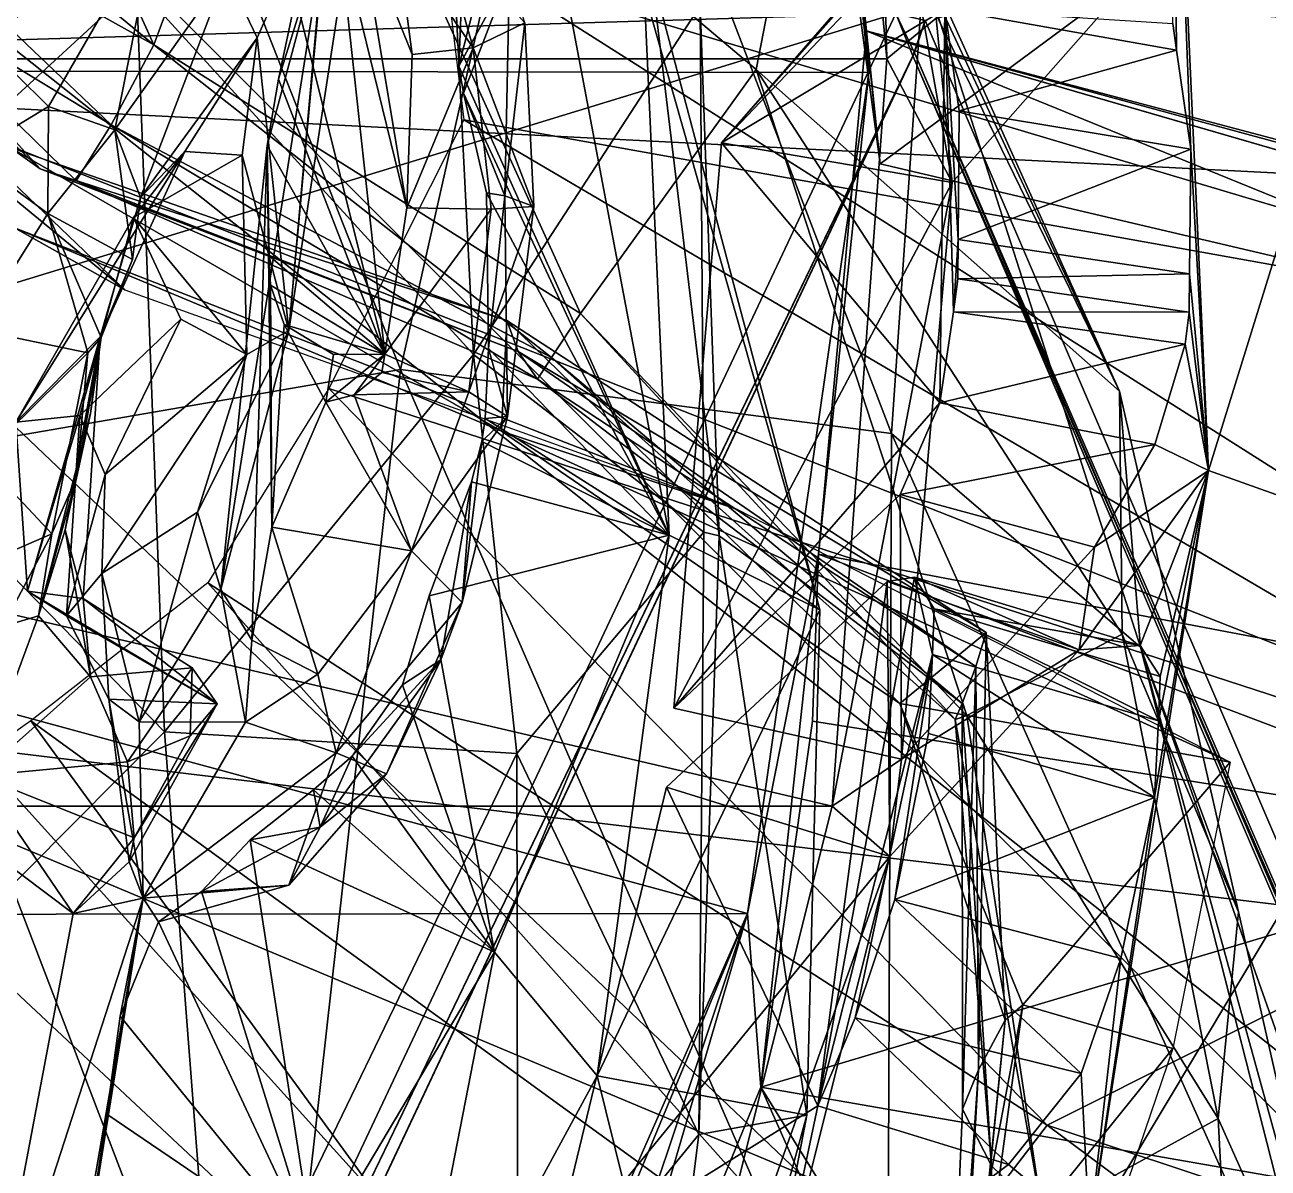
# Model space of a CAD drawing. Header units: metres. Extents: x -7.7 to 8, y -8.9 to 8.6.
# Drawn here: x 1.095 to 1.913, y -0.973 to -0.22 of the extents above; entities that cross this region are included whole.
import ezdxf

# ---------------------------------------------------------------- set-up
doc = ezdxf.new("R2010")
doc.units = ezdxf.units.M
doc.layers.add('LIBERTY', color=1, linetype='CONTINUOUS')

msp = doc.modelspace()

# ---------------------------------------------------------------- linework, layer by layer
at = {"layer": 'LIBERTY', "color": 7}
for points in [[(-7.53329, 8.63299, 0.068), (6.51222, 8.63299, 0.068), (-7.65053, -5.52977, 0.068)], [(-7.65053, -5.52977, 0.068), (6.51222, 8.63299, 0.068), (-7.53329, -5.64701, 0.068)], [(6.51222, 8.63299, 0.068), (6.62947, 8.51574, 0.068), (-7.53329, -5.64701, 0.068)], [(6.62947, 8.51574, 0.068), (6.51222, -5.64701, 0.068), (-7.53329, -5.64701, 0.068)], [(-7.53329, 8.51574, 1.70282), (-7.53329, -5.52977, 1.70282), (6.51222, -5.52977, 1.70282)], [(6.51222, 8.51574, 1.70282), (-7.53329, 8.51574, 1.70282), (6.51222, -5.52977, 1.70282)]]:
    msp.add_3dface(points, dxfattribs=at)
at = {"layer": 'LIBERTY', "color": 8}
for points in [[(1.60673, -3.00854, 3.55503), (0.800848, -3.29084, 3.27774), (-0.476806, 1.00573, 1.70282)], [(2.42147, -2.90493, 3.33025), (1.60673, -3.00854, 3.55503), (-0.476806, 1.00573, 1.70282)], [(3.09125, -2.94536, 1.95232), (2.42147, -2.90493, 3.33025), (-0.476806, 1.00573, 1.70282)], [(3.09125, -2.94536, 1.95232), (-0.476806, 1.00573, 1.70282), (3.81552, -3.07995, 1.70282)], [(-0.476806, 1.00573, 1.70282), (4.36626, -2.83686, 1.70282), (3.81552, -3.07995, 1.70282)], [(-0.476806, 1.00573, 1.70282), (4.42365, -2.10151, 1.70282), (4.36626, -2.83686, 1.70282)], [(-0.476806, 1.00573, 1.70282), (4.09195, -0.954796, 1.70282), (4.42365, -2.10151, 1.70282)], [(-0.476806, 1.00573, 1.70282), (4.42515, -0.550049, 1.70282), (4.09195, -0.954796, 1.70282)], [(-0.476806, 1.00573, 1.70282), (4.77043, 0.731899, 1.70282), (4.42515, -0.550049, 1.70282)], [(0.749025, 0.104908, 2.55), (1.1054, 0.153895, 2.52149), (0.980085, -0.509336, 2.36647)], [(0.97378, -0.062903, 4.22657), (1.17984, -0.233281, 4.28794), (1.00676, 0.148305, 3.85702)], [(1.1054, 0.153895, 2.52149), (1.3423, -0.446898, 2.37239), (0.980085, -0.509336, 2.36647)], [(1.17984, -0.233281, 4.28794), (1.27, 0.009268, 3.87178), (1.00676, 0.148305, 3.85702)], [(1.1054, 0.153895, 2.52149), (1.45584, 0.057405, 2.58329), (1.3423, -0.446898, 2.37239)], [(1.08535, 0.136709, 38.7773), (1.01292, -0.27148, 38.6061), (2.77332, -0.361149, 37.7065)], [(2.91627, 0.055965, 37.7471), (1.08535, 0.136709, 38.7773), (2.77332, -0.361149, 37.7065)], [(0.383849, 0.064122, 2.20232), (1.6682, -0.212577, 2.20232), (0.251918, -0.254979, 2.20232)], [(1.6682, -0.212577, 2.42432), (0.383849, 0.064122, 2.42432), (0.251918, -0.254979, 2.42432)], [(1.45584, 0.057405, 2.58329), (1.66533, -0.489084, 2.48644), (1.3423, -0.446898, 2.37239)], [(1.45584, 0.057405, 2.58329), (1.6865, -0.183984, 2.83932), (1.66533, -0.489084, 2.48644)], [(1.17984, -0.233281, 4.28794), (1.46074, -0.410065, 4.11258), (1.27, 0.009268, 3.87178)], [(1.27, 0.009268, 3.87178), (1.57636, -0.249455, 3.7682), (1.61516, -0.049641, 3.28424)], [(1.27, 0.009268, 3.87178), (1.46074, -0.410065, 4.11258), (1.57636, -0.249455, 3.7682)], [(1.61516, -0.049641, 3.28424), (1.57636, -0.249455, 3.7682), (1.81535, -0.461147, 3.20653)], [(1.61516, -0.049641, 3.28424), (1.81535, -0.461147, 3.20653), (1.64444, -0.082173, 3.04336)], [(0.979261, -0.121416, 4.3656), (1.17984, -0.233281, 4.28794), (0.97378, -0.062903, 4.22657)], [(1.64444, -0.082173, 3.04336), (1.81535, -0.461147, 3.20653), (1.6865, -0.183984, 2.83932)], [(0.964196, -0.139946, 41.8523), (1.14447, -0.116568, 41.8884), (1.06693, -0.230738, 41.7159)], [(0.990223, -0.187376, 4.5588), (1.15192, -0.28597, 4.41289), (0.979261, -0.121416, 4.3656)], [(0.979261, -0.121416, 4.3656), (1.15192, -0.28597, 4.41289), (1.17984, -0.233281, 4.28794)], [(1.14447, -0.116568, 41.8884), (1.18172, -0.150595, 41.8934), (1.06693, -0.230738, 41.7159)], [(1.29575, -0.121109, 42.2364), (1.24791, -0.228642, 42.1541), (1.22756, -0.185789, 41.9492)], [(1.29575, -0.121109, 42.2364), (1.26888, -0.421139, 42.3402), (1.24791, -0.228642, 42.1541)], [(1.31379, -0.127681, 42.3758), (1.26888, -0.421139, 42.3402), (1.29575, -0.121109, 42.2364)], [(1.37091, -0.176204, 38.3474), (2.50905, -0.256285, 38.3039), (2.43103, -0.121247, 38.3023)], [(1.31379, -0.127681, 42.3758), (1.29322, -0.155569, 42.4605), (1.26888, -0.421139, 42.3402)], [(1.06693, -0.230738, 41.7159), (1.18172, -0.150595, 41.8934), (1.11052, -0.273893, 41.6785)], [(1.18172, -0.150595, 41.8934), (1.15418, -0.289262, 41.7827), (1.11052, -0.273893, 41.6785)], [(1.18172, -0.150595, 41.8934), (1.22756, -0.185789, 41.9492), (1.15418, -0.289262, 41.7827)], [(1.29322, -0.155569, 42.4605), (1.22408, -0.59175, 42.4353), (1.26888, -0.421139, 42.3402)], [(1.29322, -0.155569, 42.4605), (1.25458, -0.299396, 42.5732), (1.22408, -0.59175, 42.4353)], [(1.26203, -0.255737, 42.5515), (1.25458, -0.299396, 42.5732), (1.29322, -0.155569, 42.4605)], [(1.27348, -0.201799, 42.528), (1.26203, -0.255737, 42.5515), (1.29322, -0.155569, 42.4605)], [(1.3676, -0.155687, 42.745), (1.39008, -0.235286, 42.8064), (1.33986, -0.16229, 42.741)], [(1.39008, -0.235286, 42.8064), (1.34993, -0.239614, 42.7972), (1.33986, -0.16229, 42.741)], [(1.42408, -0.218717, 42.8285), (1.39008, -0.235286, 42.8064), (1.3676, -0.155687, 42.745)], [(1.38388, -0.16629, 42.8911), (1.38067, -0.247285, 42.9035), (1.41401, -0.186268, 42.8673)], [(1.37091, -0.176204, 38.3474), (1.38394, -0.282517, 38.3644), (2.24523, -0.437132, 38.2854)], [(2.50905, -0.256285, 38.3039), (1.37091, -0.176204, 38.3474), (2.24523, -0.437132, 38.2854)], [(0.985678, -0.202505, 4.73569), (1.10515, -0.31494, 4.6947), (0.990223, -0.187376, 4.5588)], [(0.990223, -0.187376, 4.5588), (1.10515, -0.31494, 4.6947), (1.1289, -0.322682, 4.52285)], [(0.990223, -0.187376, 4.5588), (1.1289, -0.322682, 4.52285), (1.15192, -0.28597, 4.41289)], [(1.22756, -0.185789, 41.9492), (1.17106, -0.333743, 41.8559), (1.15418, -0.289262, 41.7827)], [(1.22756, -0.185789, 41.9492), (1.24791, -0.228642, 42.1541), (1.17106, -0.333743, 41.8559)], [(1.38067, -0.247285, 42.9035), (1.38377, -0.265106, 42.9029), (1.41401, -0.186268, 42.8673)], [(1.38377, -0.265106, 42.9029), (1.41091, -0.332536, 42.8976), (1.41401, -0.186268, 42.8673)], [(1.41401, -0.186268, 42.8673), (1.41091, -0.332536, 42.8976), (1.42408, -0.218717, 42.8285)], [(1.6865, -0.183984, 2.83932), (1.82931, -0.629581, 2.78268), (1.66533, -0.489084, 2.48644)], [(1.6865, -0.183984, 2.83932), (1.81535, -0.461147, 3.20653), (1.82931, -0.629581, 2.78268)], [(0.954228, -0.196279, 6.06351), (1.16075, -0.394539, 6.05949), (0.949685, -0.221046, 5.37334)], [(0.985678, -0.202505, 4.73569), (1.08546, -0.300794, 4.93094), (1.10515, -0.31494, 4.6947)], [(0.251918, -0.254979, 2.20232), (1.6682, -0.212577, 2.20232), (0.217715, -0.656429, 2.20232)], [(0.217715, -0.656429, 2.20232), (1.6682, -0.212577, 2.20232), (0.676283, -2.31873, 2.20232)], [(1.6682, -0.212577, 2.42432), (0.251918, -0.254979, 2.42432), (0.217715, -0.656429, 2.42432)], [(1.6682, -0.212577, 2.42432), (0.217715, -0.656429, 2.42432), (0.676283, -2.31873, 2.42432)], [(0.676283, -2.31873, 2.20232), (1.6682, -0.212577, 2.20232), (1.67952, -0.240469, 2.20049)], [(1.6682, -0.212577, 2.42432), (0.676283, -2.31873, 2.42432), (1.6805, -0.238395, 2.42249)], [(1.6682, -0.212577, 2.20232), (1.68753, -0.217203, 2.21769), (1.67952, -0.240469, 2.20049)], [(1.6682, -0.212577, 2.42432), (1.6805, -0.238395, 2.42249), (1.68753, -0.217203, 2.40791)], [(1.42408, -0.218717, 42.8285), (1.42995, -0.339556, 42.8576), (1.39008, -0.235286, 42.8064)], [(1.41091, -0.332536, 42.8976), (1.42995, -0.339556, 42.8576), (1.42408, -0.218717, 42.8285)], [(1.67952, -0.240469, 2.20049), (1.68753, -0.217203, 2.21769), (3.08211, -3.47041, 1.70282)], [(1.68753, -0.217203, 2.40791), (1.6805, -0.238395, 2.42249), (3.08211, -3.47041, 1.96668)], [(1.68753, -0.217203, 2.21769), (1.68753, -0.217203, 2.40791), (3.08211, -3.47041, 1.96668)], [(1.68753, -0.217203, 2.21769), (3.08211, -3.47041, 1.96668), (3.08211, -3.47041, 1.70282)], [(0.949685, -0.221046, 5.37334), (1.16075, -0.394539, 6.05949), (1.08832, -0.353768, 5.36776)], [(1.24791, -0.228642, 42.1541), (1.20035, -0.303362, 42.0796), (1.17106, -0.333743, 41.8559)], [(1.24791, -0.228642, 42.1541), (1.23802, -0.305771, 42.2102), (1.20035, -0.303362, 42.0796)], [(1.26888, -0.421139, 42.3402), (1.23802, -0.305771, 42.2102), (1.24791, -0.228642, 42.1541)], [(1.06693, -0.230738, 41.7159), (1.11052, -0.273893, 41.6785), (1.05774, -0.305857, 41.6488)], [(1.17984, -0.233281, 4.28794), (1.15192, -0.28597, 4.41289), (1.44167, -0.438985, 4.22412)], [(1.17984, -0.233281, 4.28794), (1.44167, -0.438985, 4.22412), (1.46074, -0.410065, 4.11258)], [(1.40201, -0.341399, 42.8312), (1.34651, -0.340574, 42.8147), (1.39008, -0.235286, 42.8064)], [(1.39008, -0.235286, 42.8064), (1.34651, -0.340574, 42.8147), (1.34993, -0.239614, 42.7972)], [(1.42995, -0.339556, 42.8576), (1.40201, -0.341399, 42.8312), (1.39008, -0.235286, 42.8064)], [(1.6805, -0.238395, 2.42249), (0.676283, -2.31873, 2.42432), (0.686482, -2.349, 2.42246)], [(0.676283, -2.31873, 2.20232), (1.67952, -0.240469, 2.20049), (0.684698, -2.35278, 2.20046)], [(0.684698, -2.35278, 2.20046), (1.67952, -0.240469, 2.20049), (3.06417, -3.4705, 1.70282)], [(1.6805, -0.238395, 2.42249), (0.686482, -2.349, 2.42246), (3.06599, -3.47042, 1.98412)], [(1.67952, -0.240469, 2.20049), (3.08211, -3.47041, 1.70282), (3.06417, -3.4705, 1.70282)], [(1.6805, -0.238395, 2.42249), (3.06599, -3.47042, 1.98412), (3.08211, -3.47041, 1.96668)], [(1.46074, -0.410065, 4.11258), (1.715, -0.674727, 3.93777), (1.57636, -0.249455, 3.7682)], [(1.57636, -0.249455, 3.7682), (1.81726, -0.621035, 3.62024), (1.81535, -0.461147, 3.20653)], [(1.57636, -0.249455, 3.7682), (1.715, -0.674727, 3.93777), (1.81726, -0.621035, 3.62024)], [(1.38377, -0.265106, 42.9029), (1.39889, -0.33067, 42.9053), (1.41091, -0.332536, 42.8976)], [(1.01292, -0.27148, 38.6061), (0.88663, -0.67517, 38.3699), (2.54358, -0.874036, 37.661)], [(2.77332, -0.361149, 37.7065), (1.01292, -0.27148, 38.6061), (2.54358, -0.874036, 37.661)], [(1.05774, -0.305857, 41.6488), (1.11052, -0.273893, 41.6785), (1.11008, -0.344132, 41.6329)], [(1.11052, -0.273893, 41.6785), (1.15418, -0.289262, 41.7827), (1.11008, -0.344132, 41.6329)], [(1.15192, -0.28597, 4.41289), (1.1289, -0.322682, 4.52285), (1.43235, -0.453356, 4.32395)], [(1.15192, -0.28597, 4.41289), (1.43235, -0.453356, 4.32395), (1.44167, -0.438985, 4.22412)], [(1.38394, -0.282517, 38.3644), (1.29506, -0.459489, 38.3045), (2.16848, -0.743574, 38.1501)], [(2.24523, -0.437132, 38.2854), (1.38394, -0.282517, 38.3644), (2.16848, -0.743574, 38.1501)], [(1.15418, -0.289262, 41.7827), (1.1659, -0.374474, 41.808), (1.11008, -0.344132, 41.6329)], [(1.17106, -0.333743, 41.8559), (1.1659, -0.374474, 41.808), (1.15418, -0.289262, 41.7827)], [(1.08546, -0.300794, 4.93094), (1.40863, -0.487425, 5.17302), (1.41228, -0.414712, 4.64259)], [(1.08832, -0.353768, 5.36776), (1.40863, -0.487425, 5.17302), (1.08546, -0.300794, 4.93094)], [(1.10515, -0.31494, 4.6947), (1.08546, -0.300794, 4.93094), (1.41228, -0.414712, 4.64259)], [(1.25458, -0.299396, 42.5732), (1.24434, -0.625081, 42.4881), (1.22408, -0.59175, 42.4353)], [(1.25458, -0.299396, 42.5732), (1.25755, -0.550757, 42.6791), (1.24434, -0.625081, 42.4881)], [(1.25594, -0.372204, 42.6304), (1.25755, -0.550757, 42.6791), (1.25458, -0.299396, 42.5732)], [(1.05774, -0.305857, 41.6488), (1.11008, -0.344132, 41.6329), (1.06234, -0.420513, 41.618)], [(1.16663, -0.346766, 42.2132), (1.08918, -0.481459, 42.1341), (1.20035, -0.303362, 42.0796)], [(1.20035, -0.303362, 42.0796), (1.08918, -0.481459, 42.1341), (1.14471, -0.425371, 41.9159)], [(1.20035, -0.303362, 42.0796), (1.14471, -0.425371, 41.9159), (1.17106, -0.333743, 41.8559)], [(1.23802, -0.305771, 42.2102), (1.16663, -0.346766, 42.2132), (1.20035, -0.303362, 42.0796)], [(1.24113, -0.436993, 42.3103), (1.16663, -0.346766, 42.2132), (1.23802, -0.305771, 42.2102)], [(1.26888, -0.421139, 42.3402), (1.24113, -0.436993, 42.3103), (1.23802, -0.305771, 42.2102)], [(1.10515, -0.31494, 4.6947), (1.41228, -0.414712, 4.64259), (1.41981, -0.435114, 4.45814)], [(1.1289, -0.322682, 4.52285), (1.10515, -0.31494, 4.6947), (1.41981, -0.435114, 4.45814)], [(1.1289, -0.322682, 4.52285), (1.41981, -0.435114, 4.45814), (1.43235, -0.453356, 4.32395)], [(1.17106, -0.333743, 41.8559), (1.14471, -0.425371, 41.9159), (1.1659, -0.374474, 41.808)], [(1.41091, -0.332536, 42.8976), (1.39889, -0.33067, 42.9053), (1.4001, -0.43308, 42.8808)], [(1.41091, -0.332536, 42.8976), (1.4001, -0.433091, 42.8808), (1.41266, -0.477811, 42.8344)], [(1.42995, -0.339556, 42.8576), (1.41091, -0.332536, 42.8976), (1.41266, -0.477811, 42.8344)], [(1.34651, -0.340574, 42.8147), (1.40201, -0.341399, 42.8312), (1.33195, -0.43685, 42.7937)], [(1.40201, -0.341399, 42.8312), (1.38719, -0.461701, 42.8093), (1.33195, -0.43685, 42.7937)], [(1.42995, -0.339556, 42.8576), (1.41266, -0.477811, 42.8344), (1.38719, -0.461701, 42.8093)], [(1.40201, -0.341399, 42.8312), (1.42995, -0.339556, 42.8576), (1.38719, -0.461701, 42.8093)], [(1.11008, -0.344132, 41.6329), (1.13645, -0.436031, 41.6915), (1.06234, -0.420513, 41.618)], [(1.16663, -0.346766, 42.2132), (1.1312, -0.477085, 42.2063), (1.08918, -0.481459, 42.1341)], [(1.14533, -0.425735, 41.7527), (1.13645, -0.436031, 41.6915), (1.11008, -0.344132, 41.6329)], [(1.1659, -0.374474, 41.808), (1.14533, -0.425735, 41.7527), (1.11008, -0.344132, 41.6329)], [(1.16663, -0.346766, 42.2132), (1.19767, -0.413712, 42.2777), (1.1312, -0.477085, 42.2063)], [(1.24113, -0.436993, 42.3103), (1.19767, -0.413712, 42.2777), (1.16663, -0.346766, 42.2132)], [(1.08832, -0.353768, 5.36776), (1.56406, -0.53902, 6.06145), (1.40863, -0.487425, 5.17302)], [(1.16075, -0.394539, 6.05949), (1.56406, -0.53902, 6.06145), (1.08832, -0.353768, 5.36776)], [(1.1659, -0.374474, 41.808), (1.14471, -0.425371, 41.9159), (1.14533, -0.425735, 41.7527)], [(1.25675, -0.391479, 42.6654), (1.25755, -0.550757, 42.6791), (1.25594, -0.372204, 42.6304)], [(1.26567, -0.417208, 42.7171), (1.25755, -0.550757, 42.6791), (1.25675, -0.391479, 42.6654)], [(1.19767, -0.413712, 42.2777), (1.14798, -0.516045, 42.2776), (1.1312, -0.477085, 42.2063)], [(1.19767, -0.413712, 42.2777), (1.24113, -0.436993, 42.3103), (1.14798, -0.516045, 42.2776)], [(1.26567, -0.417208, 42.7171), (1.29305, -0.468472, 42.7584), (1.25755, -0.550757, 42.6791)], [(1.29818, -0.437081, 42.7731), (1.29305, -0.468472, 42.7584), (1.26567, -0.417208, 42.7171)], [(1.40863, -0.487425, 5.17302), (1.67094, -0.666716, 4.99649), (1.41228, -0.414712, 4.64259)], [(1.41228, -0.414712, 4.64259), (1.67094, -0.666716, 4.99649), (1.72774, -0.620085, 4.41134)], [(1.41981, -0.435114, 4.45814), (1.41228, -0.414712, 4.64259), (1.72774, -0.620085, 4.41134)], [(1.46074, -0.410065, 4.11258), (1.44167, -0.438985, 4.22412), (1.7072, -0.677261, 4.05997)], [(1.46074, -0.410065, 4.11258), (1.7072, -0.677261, 4.05997), (1.715, -0.674727, 3.93777)], [(1.06234, -0.420513, 41.618), (1.13645, -0.436031, 41.6915), (1.06605, -0.505287, 41.6128)], [(1.08918, -0.481459, 42.1341), (1.09686, -0.592815, 42.156), (1.14471, -0.425371, 41.9159)], [(1.09686, -0.592815, 42.156), (1.13347, -0.597615, 41.9777), (1.14471, -0.425371, 41.9159)], [(1.14471, -0.425371, 41.9159), (1.13347, -0.597615, 41.9777), (1.12168, -0.552429, 41.8608)], [(1.14471, -0.425371, 41.9159), (1.12168, -0.552429, 41.8608), (1.13821, -0.475897, 41.7865)], [(1.14471, -0.425371, 41.9159), (1.13821, -0.475897, 41.7865), (1.14533, -0.425735, 41.7527)], [(1.26888, -0.421139, 42.3402), (1.20876, -0.540794, 42.376), (1.24113, -0.436993, 42.3103)], [(1.22408, -0.59175, 42.4353), (1.20876, -0.540794, 42.376), (1.26888, -0.421139, 42.3402)], [(1.14533, -0.425735, 41.7527), (1.12916, -0.517352, 41.7122), (1.13645, -0.436031, 41.6915)], [(1.14533, -0.425735, 41.7527), (1.13821, -0.475897, 41.7865), (1.12916, -0.517352, 41.7122)], [(1.4001, -0.433091, 42.8808), (1.39808, -0.479176, 42.8665), (1.41266, -0.477811, 42.8344)], [(1.13645, -0.436031, 41.6915), (1.11283, -0.555048, 41.6786), (1.06605, -0.505287, 41.6128)], [(1.13645, -0.436031, 41.6915), (1.12916, -0.517352, 41.7122), (1.11283, -0.555048, 41.6786)], [(1.20876, -0.540794, 42.376), (1.14562, -0.581059, 42.3196), (1.24113, -0.436993, 42.3103)], [(1.24113, -0.436993, 42.3103), (1.14562, -0.581059, 42.3196), (1.14798, -0.516045, 42.2776)], [(1.33195, -0.43685, 42.7937), (1.38719, -0.461701, 42.8093), (1.33007, -0.448775, 42.7913)], [(1.41981, -0.435114, 4.45814), (1.72774, -0.620085, 4.41134), (1.72092, -0.642365, 4.26793)], [(1.43235, -0.453356, 4.32395), (1.41981, -0.435114, 4.45814), (1.72092, -0.642365, 4.26793)], [(1.44167, -0.438985, 4.22412), (1.43235, -0.453356, 4.32395), (1.71196, -0.666793, 4.16148)], [(1.44167, -0.438985, 4.22412), (1.71196, -0.666793, 4.16148), (1.7072, -0.677261, 4.05997)], [(1.3423, -0.446898, 2.37239), (1.25506, -1.22729, 2.43813), (0.980085, -0.509336, 2.36647)], [(1.66259, -1.18305, 2.49058), (1.25506, -1.22729, 2.43813), (1.3423, -0.446898, 2.37239)], [(1.33007, -0.448775, 42.7913), (1.38719, -0.461701, 42.8093), (1.31185, -0.463536, 42.7742)], [(1.66533, -0.489084, 2.48644), (1.66259, -1.18305, 2.49058), (1.3423, -0.446898, 2.37239)], [(1.43235, -0.453356, 4.32395), (1.72092, -0.642365, 4.26793), (1.71196, -0.666793, 4.16148)], [(1.29506, -0.459489, 38.3045), (1.21554, -0.587213, 38.2637), (1.76791, -0.944285, 38.2427)], [(1.29305, -0.468472, 42.7584), (1.31185, -0.463536, 42.7742), (1.34959, -0.566215, 42.7292)], [(1.29506, -0.459489, 38.3045), (1.76791, -0.944285, 38.2427), (2.16848, -0.743574, 38.1501)], [(1.31185, -0.463536, 42.7742), (1.38719, -0.461701, 42.8093), (1.34959, -0.566215, 42.7292)], [(1.38719, -0.461701, 42.8093), (1.41266, -0.477811, 42.8344), (1.34959, -0.566215, 42.7292)], [(1.81535, -0.461147, 3.20653), (1.81726, -0.621035, 3.62024), (1.89374, -0.803863, 3.15648)], [(1.81535, -0.461147, 3.20653), (1.89374, -0.803863, 3.15648), (1.82931, -0.629581, 2.78268)], [(1.29305, -0.468472, 42.7584), (1.34959, -0.566215, 42.7292), (1.25755, -0.550757, 42.6791)], [(1.1312, -0.477085, 42.2063), (1.09686, -0.592815, 42.156), (1.08918, -0.481459, 42.1341)], [(1.1312, -0.477085, 42.2063), (1.12249, -0.609075, 42.2119), (1.09686, -0.592815, 42.156)], [(1.12168, -0.552429, 41.8608), (1.10402, -0.608962, 41.7875), (1.13821, -0.475897, 41.7865)], [(1.13821, -0.475897, 41.7865), (1.10402, -0.608962, 41.7875), (1.12916, -0.517352, 41.7122)], [(1.14798, -0.516045, 42.2776), (1.12249, -0.609075, 42.2119), (1.1312, -0.477085, 42.2063)], [(1.41266, -0.477811, 42.8344), (1.38276, -0.600144, 42.7595), (1.34959, -0.566215, 42.7292)], [(1.41266, -0.477811, 42.8344), (1.39587, -0.494235, 42.864), (1.38276, -0.600144, 42.7595)], [(1.39808, -0.479176, 42.8665), (1.39587, -0.494235, 42.864), (1.41266, -0.477811, 42.8344)], [(1.40863, -0.487425, 5.17302), (1.88823, -0.705406, 6.06356), (1.67094, -0.666716, 4.99649)], [(1.56406, -0.53902, 6.06145), (1.88823, -0.705406, 6.06356), (1.40863, -0.487425, 5.17302)], [(1.96239, -1.1517, 2.57536), (1.66259, -1.18305, 2.49058), (1.66533, -0.489084, 2.48644)], [(1.82931, -0.629581, 2.78268), (1.96239, -1.1517, 2.57536), (1.66533, -0.489084, 2.48644)], [(1.39587, -0.494235, 42.864), (1.38905, -0.520853, 42.8562), (1.38276, -0.600144, 42.7595)], [(1.11283, -0.555048, 41.6786), (1.08097, -0.568978, 41.6538), (1.06605, -0.505287, 41.6128)], [(0.980085, -0.509336, 2.36647), (1.25506, -1.22729, 2.43813), (0.882833, -1.30456, 2.35454)], [(1.12916, -0.517352, 41.7122), (1.10402, -0.608962, 41.7875), (1.11283, -0.555048, 41.6786)], [(1.14798, -0.516045, 42.2776), (1.14562, -0.581059, 42.3196), (1.12249, -0.609075, 42.2119)], [(1.38905, -0.520853, 42.8562), (1.36108, -0.595818, 42.8247), (1.36885, -0.638074, 42.7895)], [(1.38905, -0.520853, 42.8562), (1.36885, -0.638074, 42.7895), (1.38276, -0.600144, 42.7595)], [(1.20876, -0.540794, 42.376), (1.17027, -0.678891, 42.4171), (1.14562, -0.581059, 42.3196)], [(1.22408, -0.59175, 42.4353), (1.17027, -0.678891, 42.4171), (1.20876, -0.540794, 42.376)], [(1.11283, -0.555048, 41.6786), (1.08063, -0.615943, 41.7092), (1.08097, -0.568978, 41.6538)], [(1.10402, -0.608962, 41.7875), (1.08063, -0.615943, 41.7092), (1.11283, -0.555048, 41.6786)], [(1.12168, -0.552429, 41.8608), (1.13828, -0.649187, 41.943), (1.10402, -0.608962, 41.7875)], [(1.13347, -0.597615, 41.9777), (1.13828, -0.649187, 41.943), (1.12168, -0.552429, 41.8608)], [(1.25755, -0.550757, 42.6791), (1.28779, -0.647416, 42.5484), (1.24434, -0.625081, 42.4881)], [(1.25755, -0.550757, 42.6791), (1.34959, -0.566215, 42.7292), (1.28779, -0.647416, 42.5484)], [(1.34959, -0.566215, 42.7292), (1.29988, -0.699163, 42.5787), (1.28779, -0.647416, 42.5484)], [(1.34959, -0.566215, 42.7292), (1.38276, -0.600144, 42.7595), (1.29988, -0.699163, 42.5787)], [(1.21554, -0.587213, 38.2637), (1.09896, -0.678061, 38.1942), (1.6596, -1.08555, 38.1162)], [(1.14562, -0.581059, 42.3196), (1.15024, -0.663888, 42.3046), (1.12249, -0.609075, 42.2119)], [(1.14562, -0.581059, 42.3196), (1.17027, -0.678891, 42.4171), (1.15024, -0.663888, 42.3046)], [(1.76791, -0.944285, 38.2427), (1.21554, -0.587213, 38.2637), (1.6596, -1.08555, 38.1162)], [(1.12249, -0.609075, 42.2119), (1.22171, -0.667001, 42.2124), (1.09686, -0.592815, 42.156)], [(1.09686, -0.592815, 42.156), (1.22171, -0.667001, 42.2124), (1.13347, -0.597615, 41.9777)], [(1.22408, -0.59175, 42.4353), (1.24018, -0.679053, 42.4798), (1.17027, -0.678891, 42.4171)], [(1.24434, -0.625081, 42.4881), (1.24018, -0.679053, 42.4798), (1.22408, -0.59175, 42.4353)], [(1.36108, -0.595818, 42.8247), (1.3436, -0.654359, 42.8039), (1.36885, -0.638074, 42.7895)], [(1.13347, -0.597615, 41.9777), (1.2051, -0.643238, 42.0519), (1.13828, -0.649187, 41.943)], [(1.22171, -0.667001, 42.2124), (1.2051, -0.643238, 42.0519), (1.13347, -0.597615, 41.9777)], [(1.38276, -0.600144, 42.7595), (1.333, -0.713002, 42.6761), (1.29988, -0.699163, 42.5787)], [(1.38276, -0.600144, 42.7595), (1.36885, -0.638074, 42.7895), (1.333, -0.713002, 42.6761)], [(1.13828, -0.649187, 41.943), (1.06504, -0.714342, 41.9486), (1.10402, -0.608962, 41.7875)], [(1.10402, -0.608962, 41.7875), (1.06504, -0.714342, 41.9486), (1.08063, -0.615943, 41.7092)], [(1.15024, -0.663888, 42.3046), (1.22171, -0.667001, 42.2124), (1.12249, -0.609075, 42.2119)], [(1.67094, -0.666716, 4.99649), (1.7403, -0.875224, 4.60052), (1.72774, -0.620085, 4.41134)], [(1.715, -0.674727, 3.93777), (1.88041, -0.939935, 3.67685), (1.81726, -0.621035, 3.62024)], [(1.72774, -0.620085, 4.41134), (1.72258, -0.907933, 4.37803), (1.72092, -0.642365, 4.26793)], [(1.72774, -0.620085, 4.41134), (1.7403, -0.875224, 4.60052), (1.72258, -0.907933, 4.37803)], [(1.81726, -0.621035, 3.62024), (1.88041, -0.939935, 3.67685), (1.89374, -0.803863, 3.15648)], [(1.24434, -0.625081, 42.4881), (1.28779, -0.647416, 42.5484), (1.24018, -0.679053, 42.4798)], [(1.82931, -0.629581, 2.78268), (2.00599, -1.13026, 2.80504), (1.96239, -1.1517, 2.57536)], [(1.97033, -1.14118, 3.1152), (2.00599, -1.13026, 2.80504), (1.82931, -0.629581, 2.78268)], [(1.89374, -0.803863, 3.15648), (1.97033, -1.14118, 3.1152), (1.82931, -0.629581, 2.78268)], [(1.36885, -0.638074, 42.7895), (1.28937, -0.748169, 42.7017), (1.333, -0.713002, 42.6761)], [(1.36885, -0.638074, 42.7895), (1.31037, -0.70133, 42.7652), (1.28937, -0.748169, 42.7017)], [(1.36885, -0.638074, 42.7895), (1.3436, -0.654359, 42.8039), (1.31037, -0.70133, 42.7652)], [(1.2051, -0.643238, 42.0519), (1.16265, -0.705011, 42.0353), (1.13828, -0.649187, 41.943)], [(1.2051, -0.643238, 42.0519), (1.20387, -0.688052, 42.117), (1.16265, -0.705011, 42.0353)], [(1.22171, -0.667001, 42.2124), (1.20387, -0.688052, 42.117), (1.2051, -0.643238, 42.0519)], [(1.72092, -0.642365, 4.26793), (1.71211, -0.933672, 4.24117), (1.71196, -0.666793, 4.16148)], [(1.72092, -0.642365, 4.26793), (1.72258, -0.907933, 4.37803), (1.71211, -0.933672, 4.24117)], [(1.16265, -0.705011, 42.0353), (1.06504, -0.714342, 41.9486), (1.13828, -0.649187, 41.943)], [(1.28779, -0.647416, 42.5484), (1.29988, -0.699163, 42.5787), (1.24018, -0.679053, 42.4798)], [(1.15024, -0.663888, 42.3046), (1.16373, -0.77102, 42.3003), (1.22171, -0.667001, 42.2124)], [(1.15024, -0.663888, 42.3046), (1.17282, -0.794844, 42.4506), (1.16373, -0.77102, 42.3003)], [(1.17027, -0.678891, 42.4171), (1.17282, -0.794844, 42.4506), (1.15024, -0.663888, 42.3046)], [(1.22171, -0.667001, 42.2124), (1.16373, -0.77102, 42.3003), (1.16696, -0.755122, 42.172)], [(1.22171, -0.667001, 42.2124), (1.16696, -0.755122, 42.172), (1.20387, -0.688052, 42.117)], [(1.88823, -0.705406, 6.06356), (1.7518, -0.864977, 5.1769), (1.67094, -0.666716, 4.99649)], [(1.67094, -0.666716, 4.99649), (1.7518, -0.864977, 5.1769), (1.7403, -0.875224, 4.60052)], [(1.71196, -0.666793, 4.16148), (1.73114, -0.971065, 4.13429), (1.7072, -0.677261, 4.05997)], [(1.71196, -0.666793, 4.16148), (1.71211, -0.933672, 4.24117), (1.73114, -0.971065, 4.13429)], [(0.88663, -0.67517, 38.3699), (0.73026, -1.00113, 38.2529), (2.15608, -1.20729, 37.6152)], [(2.54358, -0.874036, 37.661), (0.88663, -0.67517, 38.3699), (2.15608, -1.20729, 37.6152)], [(1.09896, -0.678061, 38.1942), (0.98471, -0.759031, 38.1245), (1.53076, -1.27034, 37.992)], [(1.6596, -1.08555, 38.1162), (1.09896, -0.678061, 38.1942), (1.53076, -1.27034, 37.992)], [(1.24018, -0.679053, 42.4798), (1.17282, -0.794844, 42.4506), (1.17027, -0.678891, 42.4171)], [(1.24018, -0.679053, 42.4798), (1.29988, -0.699163, 42.5787), (1.17282, -0.794844, 42.4506)], [(1.7072, -0.677261, 4.05997), (1.76473, -1.00353, 4.02639), (1.715, -0.674727, 3.93777)], [(1.7072, -0.677261, 4.05997), (1.73114, -0.971065, 4.13429), (1.76473, -1.00353, 4.02639)], [(1.715, -0.674727, 3.93777), (1.76473, -1.00353, 4.02639), (1.88041, -0.939935, 3.67685)], [(1.20387, -0.688052, 42.117), (1.16696, -0.755122, 42.172), (1.16265, -0.705011, 42.0353)], [(1.29988, -0.699163, 42.5787), (1.26875, -0.786388, 42.5787), (1.17282, -0.794844, 42.4506)], [(1.29988, -0.699163, 42.5787), (1.333, -0.713002, 42.6761), (1.26875, -0.786388, 42.5787)], [(1.31037, -0.70133, 42.7652), (1.28511, -0.723583, 42.7361), (1.28937, -0.748169, 42.7017)], [(1.16265, -0.705011, 42.0353), (1.16696, -0.755122, 42.172), (1.06504, -0.714342, 41.9486)], [(1.88823, -0.705406, 6.06356), (1.85056, -0.893822, 6.05725), (1.7518, -0.864977, 5.1769)], [(1.12682, -0.804994, 42.246), (1.00667, -0.714464, 41.9496), (1.06504, -0.714342, 41.9486)], [(1.12682, -0.804994, 42.246), (1.06654, -1.1228, 42.2069), (1.00667, -0.714464, 41.9496)], [(1.16696, -0.755122, 42.172), (1.12682, -0.804994, 42.246), (1.06504, -0.714342, 41.9486)], [(1.333, -0.713002, 42.6761), (1.28937, -0.748169, 42.7017), (1.26875, -0.786388, 42.5787)], [(1.28937, -0.748169, 42.7017), (1.28511, -0.723583, 42.7361), (1.24337, -0.756456, 42.687)], [(2.16848, -0.743574, 38.1501), (1.76791, -0.944285, 38.2427), (2.54826, -1.20308, 37.757)], [(1.28937, -0.748169, 42.7017), (1.2112, -0.790491, 42.639), (1.26875, -0.786388, 42.5787)], [(1.28937, -0.748169, 42.7017), (1.24337, -0.756456, 42.687), (1.2112, -0.790491, 42.639)], [(0.98471, -0.759031, 38.1245), (0.788028, -0.859899, 38.063), (1.25692, -1.40596, 37.9588)], [(1.53076, -1.27034, 37.992), (0.98471, -0.759031, 38.1245), (1.25692, -1.40596, 37.9588)], [(1.16373, -0.77102, 42.3003), (1.12682, -0.804994, 42.246), (1.16696, -0.755122, 42.172)], [(1.16373, -0.77102, 42.3003), (1.17282, -0.794844, 42.4506), (1.12682, -0.804994, 42.246)], [(1.26875, -0.786388, 42.5787), (1.18294, -0.810346, 42.5979), (1.17282, -0.794844, 42.4506)], [(1.2112, -0.790491, 42.639), (1.18294, -0.810346, 42.5979), (1.26875, -0.786388, 42.5787)], [(1.17282, -0.794844, 42.4506), (1.11329, -1.14113, 42.4294), (1.06654, -1.1228, 42.2069)], [(1.12682, -0.804994, 42.246), (1.17282, -0.794844, 42.4506), (1.06654, -1.1228, 42.2069)], [(1.17282, -0.794844, 42.4506), (1.1319, -1.05075, 42.5349), (1.11329, -1.14113, 42.4294)], [(1.14908, -0.937004, 42.5383), (1.1319, -1.05075, 42.5349), (1.17282, -0.794844, 42.4506)], [(1.15785, -0.872477, 42.5564), (1.14908, -0.937004, 42.5383), (1.17282, -0.794844, 42.4506)], [(1.18294, -0.810346, 42.5979), (1.15785, -0.872477, 42.5564), (1.17282, -0.794844, 42.4506)], [(1.89374, -0.803863, 3.15648), (1.88041, -0.939935, 3.67685), (1.97033, -1.14118, 3.1152)], [(0.788028, -0.859899, 38.063), (0.679973, -0.97398, 38.0087), (1.25692, -1.40596, 37.9588)], [(1.7518, -0.864977, 5.1769), (1.71174, -1.15831, 4.87458), (1.7403, -0.875224, 4.60052)], [(1.7518, -0.864977, 5.1769), (1.71461, -1.06239, 5.41728), (1.71174, -1.15831, 4.87458)], [(1.85056, -0.893822, 6.05725), (1.71461, -1.06239, 5.41728), (1.7518, -0.864977, 5.1769)], [(1.7403, -0.875224, 4.60052), (1.7058, -1.21149, 4.56033), (1.72258, -0.907933, 4.37803)], [(1.7403, -0.875224, 4.60052), (1.71174, -1.15831, 4.87458), (1.7058, -1.21149, 4.56033)], [(1.85056, -0.893822, 6.05725), (1.76945, -1.13254, 6.10826), (1.71461, -1.06239, 5.41728)], [(1.72258, -0.907933, 4.37803), (1.69837, -1.25845, 4.36118), (1.71211, -0.933672, 4.24117)], [(1.72258, -0.907933, 4.37803), (1.7058, -1.21149, 4.56033), (1.69837, -1.25845, 4.36118)], [(1.71211, -0.933672, 4.24117), (1.69837, -1.25845, 4.36118), (1.73114, -0.971065, 4.13429)], [(1.76473, -1.00353, 4.02639), (1.89839, -1.28852, 3.76022), (1.88041, -0.939935, 3.67685)], [(1.88041, -0.939935, 3.67685), (1.89839, -1.28852, 3.76022), (1.97033, -1.14118, 3.1152)], [(1.76791, -0.944285, 38.2427), (1.6596, -1.08555, 38.1162), (2.24694, -1.30066, 37.7741)], [(1.76791, -0.944285, 38.2427), (2.24694, -1.30066, 37.7741), (2.54826, -1.20308, 37.757)], [(1.69837, -1.25845, 4.36118), (1.72893, -1.31668, 4.257), (1.73114, -0.971065, 4.13429)], [(1.73114, -0.971065, 4.13429), (1.72893, -1.31668, 4.257), (1.76473, -1.00353, 4.02639)]]:
    msp.add_3dface(points, dxfattribs=at)
at = {"layer": 'LIBERTY', "color": 2}
for points in [[(-0.476806, -0.24818, 44.9149), (1.65039, -0.251465, 44.9168), (1.5879, 0.346796, 44.5939)], [(-0.476806, 0.345918, 44.5942), (-0.476806, -0.24818, 44.9149), (1.5879, 0.346796, 44.5939)], [(1.5879, 0.346796, 44.5939), (1.65801, -0.311576, 44.5295), (1.58264, 0.247026, 44.2262)], [(1.65039, -0.251465, 44.9168), (1.64886, -0.223994, 44.6297), (1.5879, 0.346796, 44.5939)], [(1.5879, 0.346796, 44.5939), (1.64886, -0.223994, 44.6297), (1.65801, -0.311576, 44.5295)], [(1.66242, -0.242513, 43.5372), (-0.476806, -0.242513, 43.5372), (1.61617, 0.251642, 43.3426)], [(1.61617, 0.251642, 43.3426), (-0.476806, -0.242513, 43.5372), (-0.476806, 0.251642, 43.3426)], [(1.65801, -0.311576, 44.5295), (2.10416, 0.01853, 44.3516), (1.58264, 0.247026, 44.2262)], [(1.65221, 0.165923, 43.462), (1.66242, -0.242513, 43.5372), (1.61617, 0.251642, 43.3426)], [(1.69487, -0.215688, 43.6176), (1.66242, -0.242513, 43.5372), (1.65221, 0.165923, 43.462)], [(1.65801, -0.311576, 44.5295), (2.1437, -0.425583, 44.5911), (2.10416, 0.01853, 44.3516)], [(1.853, -0.236646, 44.0815), (1.8505, -0.21912, 44.0643), (1.85079, -0.000747, 44.0126)], [(2.01719, -0.051234, 44.1104), (1.87406, -0.513469, 44.2572), (1.85079, -0.000747, 44.0126)], [(1.86235, -0.301866, 44.1454), (1.853, -0.236646, 44.0815), (1.85079, -0.000747, 44.0126)], [(1.87406, -0.513469, 44.2572), (1.86235, -0.301866, 44.1454), (1.85079, -0.000747, 44.0126)], [(2.05668, -0.578434, 44.3916), (1.87406, -0.513469, 44.2572), (2.01719, -0.051234, 44.1104)], [(1.6759, -0.157341, 43.9535), (1.55352, -0.297653, 43.6776), (1.7054, -0.323834, 43.6722)], [(1.82832, -0.184332, 43.9419), (1.6759, -0.157341, 43.9535), (1.7054, -0.323834, 43.6722)], [(1.82832, -0.184332, 43.9419), (1.7054, -0.323834, 43.6722), (1.69487, -0.215688, 43.6176)], [(1.70998, -0.27666, 44.157), (1.70058, -0.209667, 44.0932), (1.853, -0.236646, 44.0815)], [(1.853, -0.236646, 44.0815), (1.70058, -0.209667, 44.0932), (1.8505, -0.21912, 44.0643)], [(1.69487, -0.215688, 43.6176), (1.7054, -0.323834, 43.6722), (1.66242, -0.242513, 43.5372)], [(1.65039, -0.251465, 44.9168), (1.61732, -0.568492, 44.865), (1.64886, -0.223994, 44.6297)], [(1.61732, -0.568492, 44.865), (5.15131, -1.23986, 45.1374), (1.64886, -0.223994, 44.6297)], [(5.15131, -1.23986, 45.1374), (5.17472, -1.15782, 45.0913), (1.64881, -0.223971, 44.6293)], [(1.64886, -0.223994, 44.6297), (5.15131, -1.23986, 45.1374), (1.64881, -0.223971, 44.6293)], [(5.17472, -1.15782, 45.0913), (5.18358, -1.18363, 45.0509), (1.64883, -0.224022, 44.6297)], [(1.64883, -0.224022, 44.6297), (2.1437, -0.425583, 44.5911), (1.65801, -0.311576, 44.5295)], [(1.64883, -0.224022, 44.6297), (5.18358, -1.18363, 45.0509), (2.1437, -0.425583, 44.5911)], [(1.86235, -0.301866, 44.1454), (1.70998, -0.27666, 44.157), (1.853, -0.236646, 44.0815)], [(1.62625, -0.734237, 43.7316), (-0.476806, -0.734237, 43.7316), (-0.476806, -0.242513, 43.5372)], [(1.66242, -0.242513, 43.5372), (1.62625, -0.734237, 43.7316), (-0.476806, -0.242513, 43.5372)], [(1.7054, -0.323834, 43.6722), (1.62625, -0.734237, 43.7316), (1.66242, -0.242513, 43.5372)], [(1.57074, -0.804917, 45.2325), (1.65039, -0.251465, 44.9168), (-0.476806, -0.24818, 44.9149)], [(-0.476806, -0.80687, 45.2335), (1.57074, -0.804917, 45.2325), (-0.476806, -0.24818, 44.9149)], [(1.65039, -0.251465, 44.9168), (1.57074, -0.804917, 45.2325), (1.61732, -0.568492, 44.865)], [(1.70922, -0.361312, 44.1723), (1.70998, -0.27666, 44.157), (1.86235, -0.301866, 44.1454)], [(1.55352, -0.297653, 43.6776), (1.52221, -0.669767, 43.8267), (1.7054, -0.323834, 43.6722)], [(1.86159, -0.384037, 44.1615), (1.70922, -0.361312, 44.1723), (1.86235, -0.301866, 44.1454)], [(1.87406, -0.513469, 44.2572), (1.86159, -0.384037, 44.1615), (1.86235, -0.301866, 44.1454)], [(1.52221, -0.669767, 43.8267), (1.67193, -0.703332, 43.8255), (1.7054, -0.323834, 43.6722)], [(1.67193, -0.703332, 43.8255), (1.62625, -0.734237, 43.7316), (1.7054, -0.323834, 43.6722)], [(1.70899, -0.387178, 44.177), (1.70922, -0.361312, 44.1723), (1.86159, -0.384037, 44.1615)], [(1.86137, -0.409144, 44.1665), (1.70899, -0.387178, 44.177), (1.86159, -0.384037, 44.1615)], [(1.87406, -0.513469, 44.2572), (1.86137, -0.409144, 44.1665), (1.86159, -0.384037, 44.1615)], [(1.70622, -0.408956, 44.1676), (1.70899, -0.387178, 44.177), (1.86137, -0.409144, 44.1665)], [(1.70622, -0.408956, 44.1676), (1.8586, -0.430284, 44.1575), (1.69732, -0.468874, 44.1357)], [(1.70622, -0.408956, 44.1676), (1.86137, -0.409144, 44.1665), (1.8586, -0.430284, 44.1575)], [(1.86137, -0.409144, 44.1665), (1.87406, -0.513469, 44.2572), (1.8586, -0.430284, 44.1575)], [(1.69732, -0.468874, 44.1357), (1.8586, -0.430284, 44.1575), (1.83878, -0.496272, 44.1288)], [(1.8586, -0.430284, 44.1575), (1.87406, -0.513469, 44.2572), (1.83878, -0.496272, 44.1288)], [(1.69732, -0.468874, 44.1357), (1.67103, -0.529124, 44.054), (1.52221, -0.669767, 43.8267)], [(1.69732, -0.468874, 44.1357), (1.83878, -0.496272, 44.1288), (1.67103, -0.529124, 44.054)], [(1.67103, -0.529124, 44.054), (1.83878, -0.496272, 44.1288), (1.79907, -0.563866, 44.0442)], [(1.83878, -0.496272, 44.1288), (1.87406, -0.513469, 44.2572), (1.79907, -0.563866, 44.0442)], [(1.87406, -0.513469, 44.2572), (1.82913, -0.628617, 44.164), (1.789, -0.631493, 44.0694)], [(1.87406, -0.513469, 44.2572), (1.789, -0.631493, 44.0694), (1.79907, -0.563866, 44.0442)], [(2.05668, -0.578434, 44.3916), (1.79581, -1.01449, 44.474), (1.87406, -0.513469, 44.2572)], [(1.79581, -1.01449, 44.474), (1.83844, -0.728532, 44.3486), (1.87406, -0.513469, 44.2572)], [(1.87406, -0.513469, 44.2572), (1.84217, -0.648861, 44.2627), (1.82913, -0.628617, 44.164)], [(1.83844, -0.728532, 44.3486), (1.84112, -0.678143, 44.2961), (1.87406, -0.513469, 44.2572)], [(1.84112, -0.678143, 44.2961), (1.84217, -0.648861, 44.2627), (1.87406, -0.513469, 44.2572)], [(1.52221, -0.669767, 43.8267), (1.67103, -0.529124, 44.054), (1.67193, -0.703332, 43.8255)], [(1.67103, -0.529124, 44.054), (1.79907, -0.563866, 44.0442), (1.67193, -0.703332, 43.8255)], [(1.79907, -0.563866, 44.0442), (1.789, -0.631493, 44.0694), (1.67193, -0.703332, 43.8255)], [(1.57074, -0.804917, 45.2325), (1.57949, -0.919177, 44.8714), (1.61732, -0.568492, 44.865)], [(1.61732, -0.568492, 44.865), (1.57949, -0.919177, 44.8714), (1.61337, -0.678328, 44.7336)], [(2.11894, -0.758492, 44.7797), (1.61732, -0.568492, 44.865), (1.61337, -0.678328, 44.7336)], [(5.15131, -1.23986, 45.1374), (1.61732, -0.568492, 44.865), (2.11894, -0.758492, 44.7797)], [(1.99852, -1.09291, 44.6838), (1.79581, -1.01449, 44.474), (2.05668, -0.578434, 44.3916)], [(1.6642, -0.767369, 43.8646), (1.6625, -0.586467, 44.0742), (1.51727, -0.721738, 43.8633)], [(1.68043, -0.583505, 44.1696), (1.6625, -0.586467, 44.0742), (1.789, -0.631493, 44.0694)], [(1.789, -0.631493, 44.0694), (1.6625, -0.586467, 44.0742), (1.6642, -0.767369, 43.8646)], [(1.69347, -0.60436, 44.2688), (1.68043, -0.583505, 44.1696), (1.82913, -0.628617, 44.164)], [(1.82913, -0.628617, 44.164), (1.68043, -0.583505, 44.1696), (1.789, -0.631493, 44.0694)], [(1.84112, -0.678143, 44.2961), (1.69243, -0.634526, 44.3021), (1.69347, -0.60436, 44.2688)], [(1.84112, -0.678143, 44.2961), (1.69347, -0.60436, 44.2688), (1.84217, -0.648861, 44.2627)], [(1.84217, -0.648861, 44.2627), (1.69347, -0.60436, 44.2688), (1.82913, -0.628617, 44.164)], [(1.789, -0.631493, 44.0694), (1.6642, -0.767369, 43.8646), (1.67193, -0.703332, 43.8255)], [(1.83844, -0.728532, 44.3486), (1.68975, -0.686437, 44.3544), (1.69243, -0.634526, 44.3021)], [(1.83844, -0.728532, 44.3486), (1.69243, -0.634526, 44.3021), (1.84112, -0.678143, 44.2961)], [(1.57949, -0.919177, 44.8714), (2.11894, -0.758492, 44.7797), (1.61337, -0.678328, 44.7336)], [(1.66762, -0.795682, 44.3733), (1.68975, -0.686437, 44.3544), (1.83844, -0.728532, 44.3486)], [(1.67193, -0.703332, 43.8255), (1.6642, -0.767369, 43.8646), (1.62625, -0.734237, 43.7316)], [(1.44009, -1.04159, 43.9882), (1.6642, -0.767369, 43.8646), (1.51727, -0.721738, 43.8633)], [(1.62625, -0.734237, 43.7316), (1.50853, -1.20477, 43.9186), (-0.476806, -0.734237, 43.7316)], [(1.50853, -1.20477, 43.9186), (-0.476806, -1.20477, 43.9186), (-0.476806, -0.734237, 43.7316)], [(1.6642, -0.767369, 43.8646), (1.50853, -1.20477, 43.9186), (1.62625, -0.734237, 43.7316)], [(1.81632, -0.834575, 44.3686), (1.66762, -0.795682, 44.3733), (1.83844, -0.728532, 44.3486)], [(1.79581, -1.01449, 44.474), (1.81632, -0.834575, 44.3686), (1.83844, -0.728532, 44.3486)], [(1.57949, -0.919177, 44.8714), (2.08927, -1.00804, 44.9234), (2.11894, -0.758492, 44.7797)], [(1.44009, -1.04159, 43.9882), (1.58387, -1.08861, 43.9932), (1.6642, -0.767369, 43.8646)], [(1.58387, -1.08861, 43.9932), (1.50853, -1.20477, 43.9186), (1.6642, -0.767369, 43.8646)], [(1.64152, -0.873588, 44.3296), (1.66762, -0.795682, 44.3733), (1.79022, -0.910197, 44.3262)], [(1.66762, -0.795682, 44.3733), (1.81632, -0.834575, 44.3686), (1.79022, -0.910197, 44.3262)], [(-0.476806, -0.80687, 45.2335), (1.32488, -1.36325, 45.57), (1.57074, -0.804917, 45.2325)], [(-0.476806, -1.39229, 45.5883), (1.32488, -1.36325, 45.57), (-0.476806, -0.80687, 45.2335)], [(1.32488, -1.36325, 45.57), (1.29926, -1.45743, 45.4319), (1.57074, -0.804917, 45.2325)], [(1.29926, -1.45743, 45.4319), (1.44964, -1.16614, 45.2339), (1.57074, -0.804917, 45.2325)], [(1.57074, -0.804917, 45.2325), (1.43325, -1.27388, 45.084), (1.57949, -0.919177, 44.8714)], [(1.57074, -0.804917, 45.2325), (1.44964, -1.16614, 45.2339), (1.43325, -1.27388, 45.084)], [(1.81632, -0.834575, 44.3686), (1.79581, -1.01449, 44.474), (1.79022, -0.910197, 44.3262)], [(1.61688, -0.931552, 44.268), (1.64152, -0.873588, 44.3296), (1.74232, -0.970204, 44.2651)], [(1.64152, -0.873588, 44.3296), (1.79022, -0.910197, 44.3262), (1.74232, -0.970204, 44.2651)], [(1.79022, -0.910197, 44.3262), (1.79581, -1.01449, 44.474), (1.74232, -0.970204, 44.2651)], [(1.43325, -1.27388, 45.084), (1.87536, -1.5842, 45.2732), (1.57949, -0.919177, 44.8714)], [(1.87536, -1.5842, 45.2732), (1.93128, -1.48666, 45.213), (1.57949, -0.919177, 44.8714)], [(1.93128, -1.48666, 45.213), (2.08927, -1.00804, 44.9234), (1.57949, -0.919177, 44.8714)], [(1.61688, -0.931552, 44.268), (1.58387, -1.08861, 43.9932), (1.44009, -1.04159, 43.9882)], [(1.61688, -0.931552, 44.268), (1.74232, -0.970204, 44.2651), (1.58387, -1.08861, 43.9932)], [(1.74232, -0.970204, 44.2651), (1.79581, -1.01449, 44.474), (1.58387, -1.08861, 43.9932)]]:
    msp.add_3dface(points, dxfattribs=at)
at = {"layer": 'LIBERTY', "color": 1}
for points in [[(0.905417, 0.073553, 45.1602), (0.925382, -0.417314, 45.1682), (1.16851, -0.193944, 44.9165)], [(1.36872, -0.009034, 44.5743), (1.16851, -0.193944, 44.9165), (1.39035, -0.437016, 44.4875)], [(1.36872, -0.009034, 44.5743), (1.39035, -0.437016, 44.4875), (1.5395, -0.207551, 44.0575)], [(1.42649, -0.066517, 43.0069), (1.51898, -0.555833, 42.9993), (1.38067, -0.247285, 42.9035)], [(1.42649, -0.066517, 43.0069), (1.38067, -0.247285, 42.9035), (1.38388, -0.16629, 42.8911)], [(1.42649, -0.066517, 43.0069), (1.5027, -0.197655, 43.3394), (1.51898, -0.555833, 42.9993)], [(1.31533, -0.153076, 42.6555), (1.34651, -0.340574, 42.8147), (1.30115, -0.155819, 42.6084)], [(1.33986, -0.16229, 42.741), (1.34993, -0.239614, 42.7972), (1.31533, -0.153076, 42.6555)], [(1.34993, -0.239614, 42.7972), (1.34651, -0.340574, 42.8147), (1.31533, -0.153076, 42.6555)], [(1.30115, -0.155819, 42.6084), (1.33195, -0.43685, 42.7937), (1.27348, -0.201799, 42.528)], [(1.34651, -0.340574, 42.8147), (1.33195, -0.43685, 42.7937), (1.30115, -0.155819, 42.6084)], [(1.5027, -0.197655, 43.3394), (1.50713, -0.185309, 43.6674), (1.61827, -0.605034, 43.2109)], [(1.50713, -0.185309, 43.6674), (1.5395, -0.207551, 44.0575), (1.55206, -0.556316, 43.4239)], [(1.50713, -0.185309, 43.6674), (1.55206, -0.556316, 43.4239), (1.61827, -0.605034, 43.2109)], [(1.16851, -0.193944, 44.9165), (0.925382, -0.417314, 45.1682), (1.18691, -0.685427, 44.8204)], [(1.16851, -0.193944, 44.9165), (1.18691, -0.685427, 44.8204), (1.39035, -0.437016, 44.4875)], [(1.33195, -0.43685, 42.7937), (1.26203, -0.255737, 42.5515), (1.27348, -0.201799, 42.528)], [(1.5027, -0.197655, 43.3394), (1.61827, -0.605034, 43.2109), (1.51898, -0.555833, 42.9993)], [(1.5395, -0.207551, 44.0575), (1.39035, -0.437016, 44.4875), (1.54186, -0.553923, 43.6673)], [(1.5395, -0.207551, 44.0575), (1.54186, -0.553923, 43.6673), (1.55206, -0.556316, 43.4239)], [(1.38067, -0.247285, 42.9035), (1.51898, -0.555833, 42.9993), (1.38377, -0.265106, 42.9029)], [(1.33195, -0.43685, 42.7937), (1.25458, -0.299396, 42.5732), (1.26203, -0.255737, 42.5515)], [(1.51898, -0.555833, 42.9993), (1.39889, -0.33067, 42.9053), (1.38377, -0.265106, 42.9029)], [(1.33195, -0.43685, 42.7937), (1.25594, -0.372204, 42.6304), (1.25458, -0.299396, 42.5732)], [(1.39889, -0.33067, 42.9053), (1.51898, -0.555833, 42.9993), (1.4001, -0.43308, 42.8808)], [(1.33195, -0.43685, 42.7937), (1.25675, -0.391479, 42.6654), (1.25594, -0.372204, 42.6304)], [(1.33195, -0.43685, 42.7937), (1.26567, -0.417208, 42.7171), (1.25675, -0.391479, 42.6654)], [(1.33195, -0.43685, 42.7937), (1.29818, -0.437081, 42.7731), (1.26567, -0.417208, 42.7171)], [(0.925382, -0.417314, 45.1682), (0.945434, -0.928361, 45.0495), (1.18691, -0.685427, 44.8204)], [(1.4001, -0.43308, 42.8808), (1.51898, -0.555833, 42.9993), (1.39808, -0.479176, 42.8665)], [(1.39035, -0.437016, 44.4875), (1.18691, -0.685427, 44.8204), (1.41877, -0.699707, 44.0277)], [(1.33195, -0.43685, 42.7937), (1.31185, -0.463536, 42.7742), (1.29305, -0.468472, 42.7584)], [(1.29818, -0.437081, 42.7731), (1.33195, -0.43685, 42.7937), (1.29305, -0.468472, 42.7584)], [(1.33195, -0.43685, 42.7937), (1.33007, -0.448775, 42.7913), (1.31185, -0.463536, 42.7742)], [(1.39035, -0.437016, 44.4875), (1.41877, -0.699707, 44.0277), (1.54186, -0.553923, 43.6673)], [(1.39808, -0.479176, 42.8665), (1.51898, -0.555833, 42.9993), (1.39587, -0.494235, 42.864)], [(1.39587, -0.494235, 42.864), (1.51898, -0.555833, 42.9993), (1.38905, -0.520853, 42.8562)], [(1.38905, -0.520853, 42.8562), (1.51898, -0.555833, 42.9993), (1.36108, -0.595818, 42.8247)], [(1.51898, -0.555833, 42.9993), (1.40414, -0.830455, 42.8703), (1.36108, -0.595818, 42.8247)], [(1.51898, -0.555833, 42.9993), (1.47176, -0.911794, 43.0681), (1.40414, -0.830455, 42.8703)], [(1.54186, -0.553923, 43.6673), (1.41877, -0.699707, 44.0277), (1.53868, -0.95031, 43.4483)], [(1.61827, -0.605034, 43.2109), (1.47176, -0.911794, 43.0681), (1.51898, -0.555833, 42.9993)], [(1.54186, -0.553923, 43.6673), (1.53868, -0.95031, 43.4483), (1.55206, -0.556316, 43.4239)], [(1.55206, -0.556316, 43.4239), (1.53868, -0.95031, 43.4483), (1.60977, -0.937602, 43.2495)], [(1.55206, -0.556316, 43.4239), (1.60977, -0.937602, 43.2495), (1.61827, -0.605034, 43.2109)], [(1.36108, -0.595818, 42.8247), (1.40414, -0.830455, 42.8703), (1.3436, -0.654359, 42.8039)], [(1.61827, -0.605034, 43.2109), (1.60977, -0.937602, 43.2495), (1.47176, -0.911794, 43.0681)], [(1.3436, -0.654359, 42.8039), (1.40414, -0.830455, 42.8703), (1.31037, -0.70133, 42.7652)], [(1.18691, -0.685427, 44.8204), (0.945434, -0.928361, 45.0495), (1.21984, -1.11169, 44.4883)], [(1.18691, -0.685427, 44.8204), (1.21984, -1.11169, 44.4883), (1.41877, -0.699707, 44.0277)], [(1.41877, -0.699707, 44.0277), (1.21984, -1.11169, 44.4883), (1.41956, -1.09623, 43.6961)], [(1.31037, -0.70133, 42.7652), (1.40414, -0.830455, 42.8703), (1.28511, -0.723583, 42.7361)], [(1.41877, -0.699707, 44.0277), (1.41956, -1.09623, 43.6961), (1.53868, -0.95031, 43.4483)], [(1.28511, -0.723583, 42.7361), (1.40414, -0.830455, 42.8703), (1.24337, -0.756456, 42.687)], [(1.24337, -0.756456, 42.687), (1.28571, -1.02973, 42.7227), (1.2112, -0.790491, 42.639)], [(1.40414, -0.830455, 42.8703), (1.28571, -1.02973, 42.7227), (1.24337, -0.756456, 42.687)], [(1.2112, -0.790491, 42.639), (1.28571, -1.02973, 42.7227), (1.18294, -0.810346, 42.5979)], [(1.18294, -0.810346, 42.5979), (1.28571, -1.02973, 42.7227), (1.15785, -0.872477, 42.5564)], [(1.40414, -0.830455, 42.8703), (1.34142, -1.15194, 42.9528), (1.28571, -1.02973, 42.7227)], [(1.47176, -0.911794, 43.0681), (1.34142, -1.15194, 42.9528), (1.40414, -0.830455, 42.8703)], [(1.15785, -0.872477, 42.5564), (1.28571, -1.02973, 42.7227), (1.14908, -0.937004, 42.5383)], [(1.47176, -0.911794, 43.0681), (1.55241, -1.23788, 43.1827), (1.34142, -1.15194, 42.9528)], [(1.60977, -0.937602, 43.2495), (1.55241, -1.23788, 43.1827), (1.47176, -0.911794, 43.0681)], [(0.945434, -0.928361, 45.0495), (0.984873, -1.43861, 44.7425), (1.21984, -1.11169, 44.4883)], [(1.14908, -0.937004, 42.5383), (1.28571, -1.02973, 42.7227), (1.1319, -1.05075, 42.5349)], [(1.53868, -0.95031, 43.4483), (1.48175, -1.40412, 43.4102), (1.60977, -0.937602, 43.2495)], [(1.60977, -0.937602, 43.2495), (1.48175, -1.40412, 43.4102), (1.55241, -1.23788, 43.1827)], [(1.53868, -0.95031, 43.4483), (1.41956, -1.09623, 43.6961), (1.48175, -1.40412, 43.4102)]]:
    msp.add_3dface(points, dxfattribs=at)
at = {"layer": 'LIBERTY', "color": 3}
for points in [[(1.6759, -0.157341, 43.9535), (1.6771, -0.158212, 43.9599), (1.55352, -0.297653, 43.6776)], [(1.6771, -0.158212, 43.9599), (1.68125, -0.163264, 43.9825), (1.55352, -0.297653, 43.6776)], [(1.68125, -0.163264, 43.9825), (1.70058, -0.209667, 44.0932), (1.55352, -0.297653, 43.6776)], [(1.70058, -0.209667, 44.0932), (1.69732, -0.468874, 44.1357), (1.55352, -0.297653, 43.6776)], [(1.70622, -0.408956, 44.1676), (1.69732, -0.468874, 44.1357), (1.70058, -0.209667, 44.0932)], [(1.70998, -0.27666, 44.157), (1.70922, -0.361312, 44.1723), (1.70058, -0.209667, 44.0932)], [(1.70922, -0.361312, 44.1723), (1.70622, -0.408956, 44.1676), (1.70058, -0.209667, 44.0932)], [(1.69732, -0.468874, 44.1357), (1.52221, -0.669767, 43.8267), (1.55352, -0.297653, 43.6776)], [(1.70922, -0.361312, 44.1723), (1.70899, -0.387178, 44.177), (1.70622, -0.408956, 44.1676)], [(1.6625, -0.586467, 44.0742), (1.61688, -0.931552, 44.268), (1.51727, -0.721738, 43.8633)], [(1.69243, -0.634526, 44.3021), (1.61688, -0.931552, 44.268), (1.68043, -0.583505, 44.1696)], [(1.68043, -0.583505, 44.1696), (1.61688, -0.931552, 44.268), (1.6625, -0.586467, 44.0742)], [(1.69347, -0.60436, 44.2688), (1.69243, -0.634526, 44.3021), (1.68043, -0.583505, 44.1696)], [(1.69243, -0.634526, 44.3021), (1.64152, -0.873588, 44.3296), (1.61688, -0.931552, 44.268)], [(1.66762, -0.795682, 44.3733), (1.64152, -0.873588, 44.3296), (1.69243, -0.634526, 44.3021)], [(1.68975, -0.686437, 44.3544), (1.66762, -0.795682, 44.3733), (1.69243, -0.634526, 44.3021)], [(1.61688, -0.931552, 44.268), (1.44009, -1.04159, 43.9882), (1.51727, -0.721738, 43.8633)]]:
    msp.add_3dface(points, dxfattribs=at)

doc.saveas('drawing.dxf')
